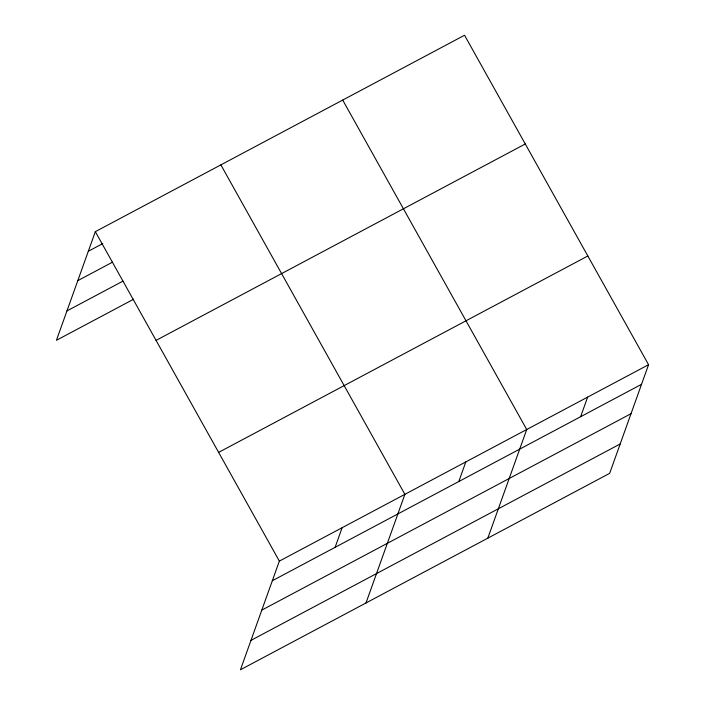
<?xml version="1.0" encoding="UTF-8"?>
<svg xmlns="http://www.w3.org/2000/svg" width="705" height="705" viewBox="0 0 705 705"><rect width="100%" height="100%" fill="white"/><g stroke="black" fill="none" stroke-linecap="round" stroke-linejoin="round"><path stroke-width="1.06" d="M648.565 364.705L279.356 561.11L240.458 669.75L609.666 473.337L648.565 364.705L464.542 35.25L95.334 231.663L56.435 340.295L133.686 299.202M335.104 547.336L342.128 527.728M365.992 602.969L404.89 494.337L220.868 164.882M458.788 481.541L465.811 461.925M487.825 538.153L526.723 429.521L342.7 100.066M580.62 416.726L587.644 397.109M88.31 251.271L102.798 243.569M77.797 280.652L112.553 262.154M66.957 310.914L122.961 281.128M156.061 340.383L525.269 143.97M218.629 452.39L587.838 255.986M272.333 580.726L641.541 384.313M261.819 610.107L631.019 413.694M250.98 640.369L620.18 443.965M95.334 231.663L279.356 561.11"/></g></svg>
